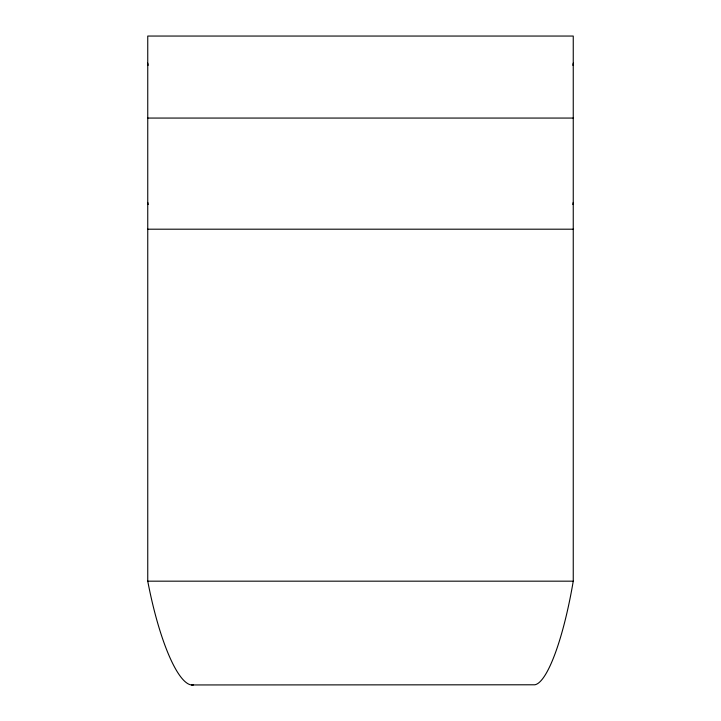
<?xml version="1.0" encoding="UTF-8"?>
<svg xmlns="http://www.w3.org/2000/svg" width="721" height="721" viewBox="0 0 721 721"><rect width="100%" height="100%" fill="white"/><g stroke="black" fill="none" stroke-linecap="round" stroke-linejoin="round"><path stroke-width="1.08" d="M572.898 65.341L573.249 63.124M147.751 118.064L573.249 118.064M147.751 229.197L573.249 229.197M147.751 581.171L573.249 581.171L573.249 36.05L147.751 36.05L147.751 581.171A121.741 28.011 80.5 0 0 193.48 684.914M191.498 684.95L534.757 684.788A120.65 24.649 -81.6 0 0 573.249 581.171M147.751 63.124L148.147 65.332M148.202 204.512A113.612 16.096 74.5 0 1 147.751 202.421M573.249 202.421A112.458 14.159 -76.3 0 1 572.853 204.503"/></g></svg>
